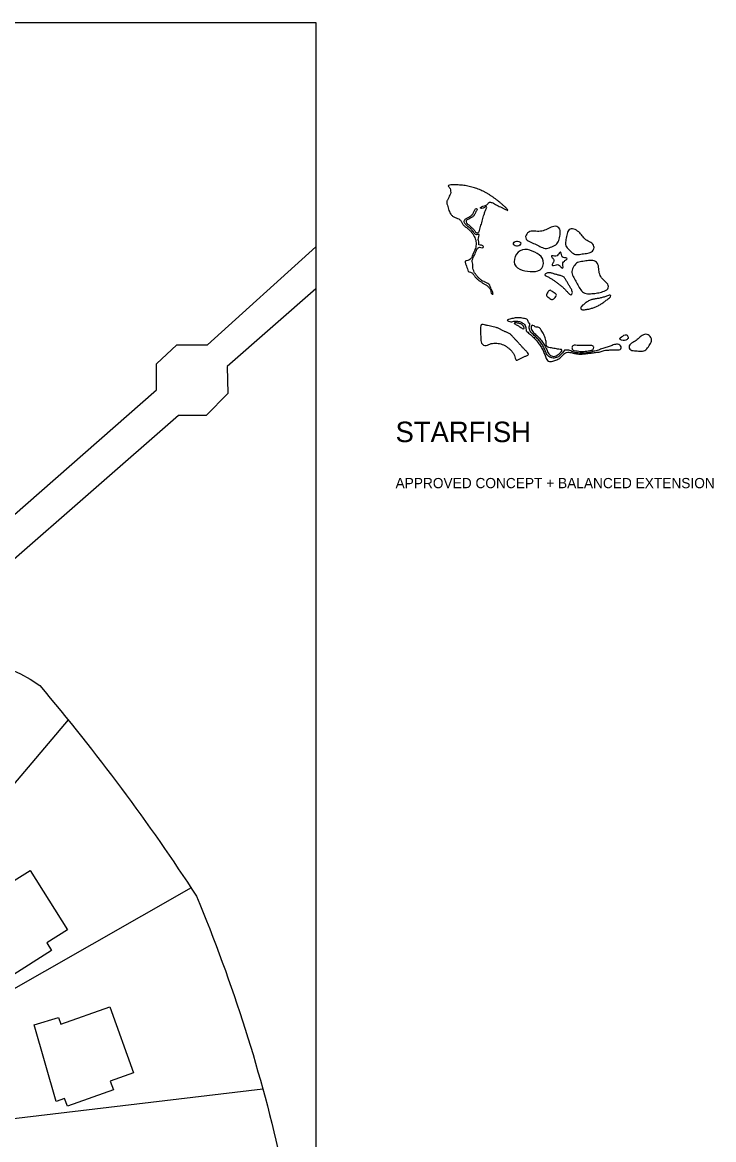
# Model space of a CAD drawing. Header units: inches. Extents: x 36 to 189, y -75 to 56.
# Drawn here: x 175.71 to 189.21, y 34.07 to 55.9 of the extents above; entities that cross this region are included whole.
import ezdxf

# ---------------------------------------------------------------- set-up
doc = ezdxf.new("R2010")
doc.units = ezdxf.units.IN
for name, color, linetype, lineweight in [('01_ORIGINAL_CAD', 7, 'Continuous', 20), ('12_OPTION_LABEL', 7, 'Continuous', 15), ('13_CONCEPT_ICON', 7, 'Continuous', 15)]:
    doc.layers.add(name, color=color, linetype=linetype, lineweight=lineweight)

# ---------------------------------------------------------------- blocks, each defined once
blk = doc.blocks.new('CONCEPT_ICON_03_STARFISH')
at = {"layer": '13_CONCEPT_ICON'}
for points, knots in [([(47.36, 46.52), (47.28, 46.56), (47.2, 46.59), (47.12, 46.62), (47.04, 46.66), (46.96, 46.69), (46.88, 46.73), (46.8, 46.77), (46.72, 46.81), (46.64, 46.85), (46.57, 46.89), (46.49, 46.92), (46.41, 46.96), (46.33, 47), (46.25, 47.05), (46.17, 47.1), (46.1, 47.14), (46.04, 47.17), (45.95, 47.21), (45.87, 47.25), (45.76, 47.29), (45.68, 47.31), (45.6, 47.32), (45.55, 47.3), (45.49, 47.25), (45.44, 47.2), (45.38, 47.11), (45.31, 47.06), (45.24, 47.01), (45.15, 46.99), (45.06, 46.97), (44.98, 46.96), (44.88, 46.93), (44.81, 46.88), (44.74, 46.83), (44.68, 46.76), (44.71, 46.72), (44.74, 46.69), (44.86, 46.71), (44.96, 46.74), (45.06, 46.77), (45.14, 46.83), (45.21, 46.85), (45.27, 46.87), (45.32, 46.86), (45.31, 46.8), (45.29, 46.73), (45.23, 46.61), (45.19, 46.52), (45.14, 46.43), (45.13, 46.35), (45.11, 46.27), (45.08, 46.19), (45.04, 46.09), (45.01, 46), (44.98, 45.91), (44.97, 45.82), (44.94, 45.74), (44.91, 45.65), (44.88, 45.57), (44.86, 45.47), (44.84, 45.38), (44.83, 45.28), (44.81, 45.2), (44.78, 45.11), (44.73, 45.05), (44.7, 44.97), (44.67, 44.89), (44.65, 44.81), (44.64, 44.71), (44.63, 44.62), (44.63, 44.52), (44.57, 44.45), (44.52, 44.38), (44.41, 44.33), (44.33, 44.36), (44.26, 44.38), (44.21, 44.47), (44.15, 44.54), (44.1, 44.62), (44.04, 44.68), (43.97, 44.74), (43.91, 44.81), (43.84, 44.88), (43.77, 44.94), (43.71, 45.01), (43.65, 45.07), (43.58, 45.12), (43.5, 45.18), (43.42, 45.22), (43.36, 45.3), (43.31, 45.37), (43.29, 45.47), (43.33, 45.54), (43.37, 45.6), (43.48, 45.63), (43.57, 45.66), (43.66, 45.7), (43.72, 45.74), (43.79, 45.79), (43.87, 45.83), (43.94, 45.89), (44, 45.95), (44.07, 46.02), (44.13, 46.1), (44.17, 46.17), (44.21, 46.24), (44.23, 46.31), (44.27, 46.4), (44.32, 46.48), (44.4, 46.59), (44.39, 46.65), (44.39, 46.71), (44.3, 46.72), (44.24, 46.67), (44.17, 46.63), (44.13, 46.52), (44.1, 46.43), (44.06, 46.34), (44.03, 46.27), (43.99, 46.2), (43.94, 46.13), (43.87, 46.06), (43.8, 46), (43.73, 45.94), (43.66, 45.89), (43.58, 45.86), (43.5, 45.82), (43.42, 45.8), (43.34, 45.75), (43.26, 45.71), (43.18, 45.65), (43.15, 45.57), (43.12, 45.49), (43.13, 45.39), (43.17, 45.31), (43.21, 45.22), (43.28, 45.16), (43.35, 45.1), (43.41, 45.04), (43.48, 44.98), (43.55, 44.92), (43.62, 44.87), (43.69, 44.81), (43.76, 44.74), (43.82, 44.68), (43.89, 44.61), (43.94, 44.54), (44, 44.47), (44.04, 44.4), (44.1, 44.33), (44.15, 44.26), (44.22, 44.17), (44.31, 44.17), (44.4, 44.16), (44.51, 44.22), (44.55, 44.21), (44.59, 44.19), (44.56, 44.09), (44.54, 43.99), (44.52, 43.89), (44.49, 43.79), (44.5, 43.71), (44.51, 43.63), (44.55, 43.57), (44.55, 43.47), (44.55, 43.37), (44.51, 43.24), (44.56, 43.18), (44.6, 43.13), (44.72, 43.16), (44.82, 43.15), (44.91, 43.14), (44.99, 43.09), (45, 43.03), (45.01, 42.96), (44.96, 42.89), (44.88, 42.89), (44.8, 42.89), (44.7, 42.97), (44.61, 42.97), (44.52, 42.96), (44.45, 42.87), (44.4, 42.79), (44.35, 42.71), (44.31, 42.64), (44.28, 42.57), (44.25, 42.49), (44.22, 42.4), (44.18, 42.32), (44.15, 42.24), (44.1, 42.16), (44.06, 42.09), (44.02, 42.01), (43.99, 41.93), (43.96, 41.85), (43.93, 41.76), (43.9, 41.67), (43.91, 41.58), (43.92, 41.5), (43.97, 41.41), (43.98, 41.33), (44, 41.24), (43.97, 41.15), (43.97, 41.06), (43.97, 40.98), (43.98, 40.89), (44.01, 40.8), (44.03, 40.72), (44.07, 40.64), (44.11, 40.56), (44.15, 40.48), (44.2, 40.41), (44.25, 40.33), (44.3, 40.26), (44.36, 40.19), (44.42, 40.12), (44.48, 40.06), (44.54, 40), (44.61, 39.94), (44.68, 39.88), (44.74, 39.81), (44.82, 39.76), (44.89, 39.71), (44.97, 39.68), (45.05, 39.64), (45.13, 39.59), (45.2, 39.55), (45.28, 39.51), (45.37, 39.48), (45.46, 39.45), (45.52, 39.4), (45.58, 39.35), (45.62, 39.27), (45.65, 39.18), (45.68, 39.09), (45.71, 39), (45.74, 38.92), (45.78, 38.85), (45.82, 38.78), (45.86, 38.69), (45.9, 38.59), (45.94, 38.47), (45.91, 38.43), (45.88, 38.39), (45.79, 38.44), (45.75, 38.52), (45.71, 38.6), (45.72, 38.71), (45.7, 38.79), (45.68, 38.88), (45.63, 38.95), (45.57, 39.02), (45.51, 39.09), (45.45, 39.16), (45.38, 39.22), (45.32, 39.28), (45.24, 39.32), (45.16, 39.36), (45.08, 39.41), (45.01, 39.45), (44.93, 39.5), (44.86, 39.54), (44.79, 39.6), (44.71, 39.65), (44.64, 39.7), (44.57, 39.74), (44.5, 39.8), (44.42, 39.85), (44.36, 39.91), (44.3, 39.98), (44.23, 40.04), (44.18, 40.11), (44.13, 40.19), (44.08, 40.26), (44.03, 40.34), (43.97, 40.4), (43.91, 40.46), (43.83, 40.51), (43.74, 40.54), (43.66, 40.56), (43.57, 40.57), (43.52, 40.63), (43.47, 40.68), (43.47, 40.79), (43.45, 40.88), (43.42, 40.97), (43.38, 41.04), (43.35, 41.12), (43.32, 41.2), (43.3, 41.28), (43.27, 41.37), (43.24, 41.46), (43.19, 41.56), (43.22, 41.6), (43.26, 41.65), (43.37, 41.65), (43.47, 41.67), (43.56, 41.69), (43.63, 41.73), (43.69, 41.79), (43.76, 41.85), (43.82, 41.92), (43.87, 42), (43.91, 42.08), (43.92, 42.17), (43.96, 42.25), (43.99, 42.33), (44.04, 42.4), (44.08, 42.48), (44.12, 42.56), (44.14, 42.64), (44.17, 42.73), (44.2, 42.81), (44.23, 42.89), (44.25, 42.98), (44.27, 43.06), (44.28, 43.15), (44.29, 43.24), (44.29, 43.33), (44.28, 43.43), (44.27, 43.51), (44.26, 43.6), (44.24, 43.69), (44.21, 43.77), (44.18, 43.85), (44.14, 43.93), (44.1, 44.01), (44.06, 44.09), (44.02, 44.17), (43.97, 44.24), (43.92, 44.31), (43.87, 44.38), (43.81, 44.45), (43.75, 44.52), (43.68, 44.59), (43.61, 44.65), (43.55, 44.71), (43.48, 44.77), (43.41, 44.82), (43.33, 44.88), (43.26, 44.93), (43.19, 44.98), (43.12, 45.04), (43.06, 45.11), (43.01, 45.18), (42.96, 45.25), (42.93, 45.33), (42.88, 45.41), (42.84, 45.49), (42.79, 45.57), (42.72, 45.62), (42.66, 45.68), (42.57, 45.71), (42.49, 45.74), (42.41, 45.78), (42.33, 45.81), (42.25, 45.84), (42.17, 45.88), (42.09, 45.92), (42.02, 45.97), (41.95, 46.03), (41.88, 46.09), (41.83, 46.17), (41.78, 46.24), (41.74, 46.32), (41.71, 46.4), (41.67, 46.48), (41.64, 46.56), (41.61, 46.64), (41.59, 46.73), (41.57, 46.81), (41.55, 46.9), (41.52, 46.98), (41.49, 47.07), (41.47, 47.15), (41.45, 47.24), (41.44, 47.32), (41.46, 47.4), (41.48, 47.48), (41.54, 47.56), (41.58, 47.64), (41.62, 47.72), (41.65, 47.8), (41.69, 47.88), (41.73, 47.95), (41.79, 48.03), (41.81, 48.11), (41.84, 48.2), (41.83, 48.3), (41.82, 48.38), (41.82, 48.47), (41.81, 48.55), (41.77, 48.63), (41.72, 48.71), (41.62, 48.8), (41.6, 48.87), (41.58, 48.93), (41.64, 48.96), (41.72, 48.97), (41.8, 48.99), (41.91, 48.98), (42.01, 48.99), (42.1, 48.99), (42.19, 48.99), (42.28, 48.99), (42.37, 48.99), (42.46, 48.98), (42.55, 48.98), (42.64, 48.97), (42.73, 48.97), (42.82, 48.96), (42.91, 48.95), (43, 48.94), (43.09, 48.93), (43.18, 48.92), (43.26, 48.91), (43.35, 48.89), (43.44, 48.88), (43.52, 48.86), (43.61, 48.84), (43.7, 48.82), (43.78, 48.8), (43.87, 48.78), (43.95, 48.75), (44.03, 48.73), (44.12, 48.7), (44.2, 48.68), (44.28, 48.65), (44.37, 48.62), (44.45, 48.59), (44.53, 48.56), (44.61, 48.53), (44.69, 48.49), (44.77, 48.46), (44.85, 48.42), (44.93, 48.39), (45.01, 48.35), (45.09, 48.31), (45.16, 48.27), (45.24, 48.23), (45.32, 48.18), (45.39, 48.14), (45.47, 48.09), (45.54, 48.04), (45.62, 48), (45.69, 47.95), (45.77, 47.91), (45.84, 47.86), (45.91, 47.8), (45.98, 47.75), (46.06, 47.7), (46.13, 47.64), (46.2, 47.59), (46.27, 47.54), (46.34, 47.48), (46.41, 47.43), (46.48, 47.37), (46.55, 47.32), (46.62, 47.26), (46.69, 47.2), (46.76, 47.14), (46.82, 47.08), (46.89, 47.02), (46.96, 46.96), (47.03, 46.9), (47.09, 46.84), (47.16, 46.78), (47.23, 46.71), (47.3, 46.64), (47.37, 46.56), (47.36, 46.52)], [0, 0, 0, 0, 0.006369, 0.006369, 0.006369, 0.012739, 0.012739, 0.012739, 0.019108, 0.019108, 0.019108, 0.025478, 0.025478, 0.025478, 0.031847, 0.031847, 0.031847, 0.038217, 0.038217, 0.038217, 0.044586, 0.044586, 0.044586, 0.050955, 0.050955, 0.050955, 0.057325, 0.057325, 0.057325, 0.063694, 0.063694, 0.063694, 0.070064, 0.070064, 0.070064, 0.076433, 0.076433, 0.076433, 0.082803, 0.082803, 0.082803, 0.089172, 0.089172, 0.089172, 0.095541, 0.095541, 0.095541, 0.101911, 0.101911, 0.101911, 0.10828, 0.10828, 0.10828, 0.11465, 0.11465, 0.11465, 0.121019, 0.121019, 0.121019, 0.127389, 0.127389, 0.127389, 0.133758, 0.133758, 0.133758, 0.140127, 0.140127, 0.140127, 0.146497, 0.146497, 0.146497, 0.152866, 0.152866, 0.152866, 0.159236, 0.159236, 0.159236, 0.165605, 0.165605, 0.165605, 0.171975, 0.171975, 0.171975, 0.178344, 0.178344, 0.178344, 0.184713, 0.184713, 0.184713, 0.191083, 0.191083, 0.191083, 0.197452, 0.197452, 0.197452, 0.203822, 0.203822, 0.203822, 0.210191, 0.210191, 0.210191, 0.216561, 0.216561, 0.216561, 0.22293, 0.22293, 0.22293, 0.229299, 0.229299, 0.229299, 0.235669, 0.235669, 0.235669, 0.242038, 0.242038, 0.242038, 0.248408, 0.248408, 0.248408, 0.254777, 0.254777, 0.254777, 0.261146, 0.261146, 0.261146, 0.267516, 0.267516, 0.267516, 0.273885, 0.273885, 0.273885, 0.280255, 0.280255, 0.280255, 0.286624, 0.286624, 0.286624, 0.292994, 0.292994, 0.292994, 0.299363, 0.299363, 0.299363, 0.305732, 0.305732, 0.305732, 0.312102, 0.312102, 0.312102, 0.318471, 0.318471, 0.318471, 0.324841, 0.324841, 0.324841, 0.33121, 0.33121, 0.33121, 0.33758, 0.33758, 0.33758, 0.343949, 0.343949, 0.343949, 0.350318, 0.350318, 0.350318, 0.356688, 0.356688, 0.356688, 0.363057, 0.363057, 0.363057, 0.369427, 0.369427, 0.369427, 0.375796, 0.375796, 0.375796, 0.382166, 0.382166, 0.382166, 0.388535, 0.388535, 0.388535, 0.394904, 0.394904, 0.394904, 0.401274, 0.401274, 0.401274, 0.407643, 0.407643, 0.407643, 0.414013, 0.414013, 0.414013, 0.420382, 0.420382, 0.420382, 0.426752, 0.426752, 0.426752, 0.433121, 0.433121, 0.433121, 0.43949, 0.43949, 0.43949, 0.44586, 0.44586, 0.44586, 0.452229, 0.452229, 0.452229, 0.458599, 0.458599, 0.458599, 0.464968, 0.464968, 0.464968, 0.471338, 0.471338, 0.471338, 0.477707, 0.477707, 0.477707, 0.484076, 0.484076, 0.484076, 0.490446, 0.490446, 0.490446, 0.496815, 0.496815, 0.496815, 0.503185, 0.503185, 0.503185, 0.509554, 0.509554, 0.509554, 0.515924, 0.515924, 0.515924, 0.522293, 0.522293, 0.522293, 0.528662, 0.528662, 0.528662, 0.535032, 0.535032, 0.535032, 0.541401, 0.541401, 0.541401, 0.547771, 0.547771, 0.547771, 0.55414, 0.55414, 0.55414, 0.56051, 0.56051, 0.56051, 0.566879, 0.566879, 0.566879, 0.573248, 0.573248, 0.573248, 0.579618, 0.579618, 0.579618, 0.585987, 0.585987, 0.585987, 0.592357, 0.592357, 0.592357, 0.598726, 0.598726, 0.598726, 0.605096, 0.605096, 0.605096, 0.611465, 0.611465, 0.611465, 0.617834, 0.617834, 0.617834, 0.624204, 0.624204, 0.624204, 0.630573, 0.630573, 0.630573, 0.636943, 0.636943, 0.636943, 0.643312, 0.643312, 0.643312, 0.649682, 0.649682, 0.649682, 0.656051, 0.656051, 0.656051, 0.66242, 0.66242, 0.66242, 0.66879, 0.66879, 0.66879, 0.675159, 0.675159, 0.675159, 0.681529, 0.681529, 0.681529, 0.687898, 0.687898, 0.687898, 0.694268, 0.694268, 0.694268, 0.700637, 0.700637, 0.700637, 0.707006, 0.707006, 0.707006, 0.713376, 0.713376, 0.713376, 0.719745, 0.719745, 0.719745, 0.726115, 0.726115, 0.726115, 0.732484, 0.732484, 0.732484, 0.738854, 0.738854, 0.738854, 0.745223, 0.745223, 0.745223, 0.751592, 0.751592, 0.751592, 0.757962, 0.757962, 0.757962, 0.764331, 0.764331, 0.764331, 0.770701, 0.770701, 0.770701, 0.77707, 0.77707, 0.77707, 0.783439, 0.783439, 0.783439, 0.789809, 0.789809, 0.789809, 0.796178, 0.796178, 0.796178, 0.802548, 0.802548, 0.802548, 0.808917, 0.808917, 0.808917, 0.815287, 0.815287, 0.815287, 0.821656, 0.821656, 0.821656, 0.828025, 0.828025, 0.828025, 0.834395, 0.834395, 0.834395, 0.840764, 0.840764, 0.840764, 0.847134, 0.847134, 0.847134, 0.853503, 0.853503, 0.853503, 0.859873, 0.859873, 0.859873, 0.866242, 0.866242, 0.866242, 0.872611, 0.872611, 0.872611, 0.878981, 0.878981, 0.878981, 0.88535, 0.88535, 0.88535, 0.89172, 0.89172, 0.89172, 0.898089, 0.898089, 0.898089, 0.904459, 0.904459, 0.904459, 0.910828, 0.910828, 0.910828, 0.917197, 0.917197, 0.917197, 0.923567, 0.923567, 0.923567, 0.929936, 0.929936, 0.929936, 0.936306, 0.936306, 0.936306, 0.942675, 0.942675, 0.942675, 0.949045, 0.949045, 0.949045, 0.955414, 0.955414, 0.955414, 0.961783, 0.961783, 0.961783, 0.968153, 0.968153, 0.968153, 0.974522, 0.974522, 0.974522, 0.980892, 0.980892, 0.980892, 0.987261, 0.987261, 0.987261, 0.993631, 0.993631, 0.993631, 1, 1, 1, 1]), ([(51.94, 44.98), (52.12, 44.97), (52.28, 44.87), (52.36, 44.72), (52.44, 44.56), (52.42, 44.36), (52.39, 44.16), (52.37, 43.97), (52.34, 43.77), (52.27, 43.61), (52.21, 43.44), (52.12, 43.31), (51.98, 43.2), (51.84, 43.1), (51.65, 43.03), (51.48, 42.96), (51.3, 42.89), (51.13, 42.83), (50.96, 42.85), (50.79, 42.87), (50.62, 42.96), (50.45, 43.04), (50.29, 43.13), (50.13, 43.21), (49.95, 43.28), (49.78, 43.36), (49.6, 43.42), (49.43, 43.51), (49.26, 43.6), (49.11, 43.7), (49.08, 43.86), (49.04, 44.01), (49.13, 44.22), (49.26, 44.34), (49.39, 44.47), (49.57, 44.51), (49.76, 44.51), (49.96, 44.52), (50.16, 44.49), (50.35, 44.49), (50.54, 44.5), (50.72, 44.54), (50.89, 44.6), (51.07, 44.67), (51.23, 44.75), (51.4, 44.83), (51.58, 44.91), (51.76, 44.99), (51.94, 44.98)], [0, 0, 0, 0, 0.0625, 0.0625, 0.0625, 0.125, 0.125, 0.125, 0.1875, 0.1875, 0.1875, 0.25, 0.25, 0.25, 0.3125, 0.3125, 0.3125, 0.375, 0.375, 0.375, 0.4375, 0.4375, 0.4375, 0.5, 0.5, 0.5, 0.5625, 0.5625, 0.5625, 0.625, 0.625, 0.625, 0.6875, 0.6875, 0.6875, 0.75, 0.75, 0.75, 0.8125, 0.8125, 0.8125, 0.875, 0.875, 0.875, 0.9375, 0.9375, 0.9375, 1, 1, 1, 1]), ([(53.37, 44.72), (53.51, 44.77), (53.7, 44.73), (53.86, 44.66), (54.03, 44.59), (54.17, 44.48), (54.29, 44.36), (54.41, 44.23), (54.5, 44.09), (54.62, 43.95), (54.73, 43.82), (54.86, 43.71), (55.01, 43.62), (55.16, 43.52), (55.33, 43.46), (55.46, 43.35), (55.59, 43.24), (55.68, 43.08), (55.68, 42.92), (55.67, 42.76), (55.57, 42.6), (55.43, 42.51), (55.29, 42.42), (55.11, 42.39), (54.94, 42.36), (54.76, 42.34), (54.59, 42.32), (54.41, 42.29), (54.24, 42.26), (54.06, 42.23), (53.9, 42.26), (53.75, 42.3), (53.62, 42.4), (53.47, 42.52), (53.33, 42.64), (53.18, 42.76), (53.08, 42.9), (52.97, 43.03), (52.91, 43.18), (52.91, 43.34), (52.91, 43.5), (52.96, 43.67), (53, 43.85), (53.04, 44.03), (53.06, 44.21), (53.11, 44.37), (53.16, 44.53), (53.24, 44.67), (53.37, 44.72)], [0, 0, 0, 0, 0.0625, 0.0625, 0.0625, 0.125, 0.125, 0.125, 0.1875, 0.1875, 0.1875, 0.25, 0.25, 0.25, 0.3125, 0.3125, 0.3125, 0.375, 0.375, 0.375, 0.4375, 0.4375, 0.4375, 0.5, 0.5, 0.5, 0.5625, 0.5625, 0.5625, 0.625, 0.625, 0.625, 0.6875, 0.6875, 0.6875, 0.75, 0.75, 0.75, 0.8125, 0.8125, 0.8125, 0.875, 0.875, 0.875, 0.9375, 0.9375, 0.9375, 1, 1, 1, 1]), ([(48.18, 43.54), (48.1, 43.53), (48.01, 43.51), (47.96, 43.45), (47.9, 43.4), (47.87, 43.31), (47.89, 43.24), (47.91, 43.17), (47.98, 43.11), (48.06, 43.08), (48.13, 43.05), (48.22, 43.05), (48.3, 43.06), (48.38, 43.08), (48.46, 43.12), (48.52, 43.17), (48.58, 43.23), (48.62, 43.31), (48.6, 43.38), (48.58, 43.44), (48.5, 43.49), (48.42, 43.51), (48.34, 43.54), (48.26, 43.55), (48.18, 43.54)], [0, 0, 0, 0, 0.125, 0.125, 0.125, 0.25, 0.25, 0.25, 0.375, 0.375, 0.375, 0.5, 0.5, 0.5, 0.625, 0.625, 0.625, 0.75, 0.75, 0.75, 0.875, 0.875, 0.875, 1, 1, 1, 1]), ([(49, 42.75), (49.32, 42.77), (49.64, 42.62), (49.95, 42.47), (50.27, 42.32), (50.56, 42.16), (50.7, 41.87), (50.84, 41.59), (50.82, 41.18), (50.63, 40.93), (50.45, 40.69), (50.12, 40.62), (49.77, 40.61), (49.42, 40.6), (49.07, 40.65), (48.74, 40.76), (48.41, 40.87), (48.11, 41.03), (48.01, 41.32), (47.9, 41.6), (47.98, 42), (48.18, 42.28), (48.38, 42.57), (48.69, 42.74), (49, 42.75)], [0, 0, 0, 0, 0.125, 0.125, 0.125, 0.25, 0.25, 0.25, 0.375, 0.375, 0.375, 0.5, 0.5, 0.5, 0.625, 0.625, 0.625, 0.75, 0.75, 0.75, 0.875, 0.875, 0.875, 1, 1, 1, 1]), ([(51.56, 42.12), (51.58, 42.15), (51.65, 42.14), (51.74, 42.13), (51.83, 42.11), (51.92, 42.09), (52, 42.1), (52.08, 42.1), (52.13, 42.14), (52.19, 42.21), (52.24, 42.27), (52.29, 42.37), (52.33, 42.42), (52.38, 42.48), (52.42, 42.51), (52.45, 42.47), (52.48, 42.44), (52.5, 42.34), (52.52, 42.25), (52.54, 42.16), (52.56, 42.08), (52.61, 42.03), (52.66, 41.98), (52.74, 41.96), (52.83, 41.95), (52.92, 41.93), (53.02, 41.92), (53.06, 41.9), (53.1, 41.87), (53.08, 41.83), (53.02, 41.78), (52.97, 41.73), (52.88, 41.68), (52.81, 41.63), (52.74, 41.58), (52.69, 41.52), (52.67, 41.45), (52.65, 41.38), (52.66, 41.29), (52.67, 41.2), (52.68, 41.11), (52.69, 41.01), (52.67, 40.97), (52.66, 40.93), (52.61, 40.95), (52.55, 41), (52.49, 41.04), (52.42, 41.12), (52.35, 41.18), (52.29, 41.23), (52.22, 41.27), (52.15, 41.28), (52.08, 41.29), (52, 41.27), (51.91, 41.24), (51.82, 41.21), (51.72, 41.18), (51.67, 41.19), (51.62, 41.2), (51.62, 41.24), (51.64, 41.3), (51.67, 41.37), (51.74, 41.45), (51.77, 41.53), (51.81, 41.61), (51.82, 41.67), (51.79, 41.74), (51.76, 41.81), (51.7, 41.89), (51.64, 41.95), (51.59, 42.02), (51.54, 42.09), (51.56, 42.12)], [0, 0, 0, 0, 0.041667, 0.041667, 0.041667, 0.083333, 0.083333, 0.083333, 0.125, 0.125, 0.125, 0.166667, 0.166667, 0.166667, 0.208333, 0.208333, 0.208333, 0.25, 0.25, 0.25, 0.291667, 0.291667, 0.291667, 0.333333, 0.333333, 0.333333, 0.375, 0.375, 0.375, 0.416667, 0.416667, 0.416667, 0.458333, 0.458333, 0.458333, 0.5, 0.5, 0.5, 0.541667, 0.541667, 0.541667, 0.583333, 0.583333, 0.583333, 0.625, 0.625, 0.625, 0.666667, 0.666667, 0.666667, 0.708333, 0.708333, 0.708333, 0.75, 0.75, 0.75, 0.791667, 0.791667, 0.791667, 0.833333, 0.833333, 0.833333, 0.875, 0.875, 0.875, 0.916667, 0.916667, 0.916667, 0.958333, 0.958333, 0.958333, 1, 1, 1, 1]), ([(55.15, 41.67), (55.34, 41.69), (55.54, 41.7), (55.7, 41.64), (55.86, 41.58), (55.99, 41.45), (56.06, 41.29), (56.12, 41.13), (56.12, 40.93), (56.14, 40.75), (56.16, 40.57), (56.2, 40.39), (56.28, 40.23), (56.35, 40.08), (56.46, 39.94), (56.6, 39.8), (56.74, 39.66), (56.91, 39.53), (57, 39.39), (57.09, 39.24), (57.09, 39.07), (57, 38.94), (56.9, 38.82), (56.71, 38.73), (56.53, 38.67), (56.35, 38.6), (56.19, 38.56), (56.01, 38.54), (55.84, 38.51), (55.66, 38.49), (55.47, 38.48), (55.28, 38.46), (55.08, 38.45), (54.91, 38.48), (54.73, 38.52), (54.58, 38.61), (54.47, 38.74), (54.35, 38.87), (54.27, 39.04), (54.18, 39.2), (54.1, 39.36), (54.02, 39.51), (53.93, 39.67), (53.83, 39.82), (53.73, 39.98), (53.65, 40.14), (53.58, 40.29), (53.52, 40.46), (53.54, 40.63), (53.55, 40.8), (53.63, 40.97), (53.73, 41.13), (53.83, 41.28), (53.94, 41.4), (54.09, 41.48), (54.24, 41.55), (54.43, 41.57), (54.61, 41.59), (54.79, 41.62), (54.97, 41.65), (55.15, 41.67)], [0, 0, 0, 0, 0.05, 0.05, 0.05, 0.1, 0.1, 0.1, 0.15, 0.15, 0.15, 0.2, 0.2, 0.2, 0.25, 0.25, 0.25, 0.3, 0.3, 0.3, 0.35, 0.35, 0.35, 0.4, 0.4, 0.4, 0.45, 0.45, 0.45, 0.5, 0.5, 0.5, 0.55, 0.55, 0.55, 0.6, 0.6, 0.6, 0.65, 0.65, 0.65, 0.7, 0.7, 0.7, 0.75, 0.75, 0.75, 0.8, 0.8, 0.8, 0.85, 0.85, 0.85, 0.9, 0.9, 0.9, 0.95, 0.95, 0.95, 1, 1, 1, 1]), ([(51.27, 40.5), (51.38, 40.51), (51.48, 40.49), (51.57, 40.46), (51.67, 40.44), (51.76, 40.4), (51.86, 40.37), (51.96, 40.34), (52.05, 40.32), (52.15, 40.29), (52.25, 40.26), (52.35, 40.24), (52.44, 40.22), (52.54, 40.19), (52.64, 40.16), (52.72, 40.11), (52.8, 40.05), (52.86, 39.97), (52.91, 39.89), (52.97, 39.8), (53.02, 39.71), (53.07, 39.62), (53.12, 39.53), (53.17, 39.44), (53.22, 39.36), (53.27, 39.27), (53.32, 39.18), (53.37, 39.1), (53.42, 39.01), (53.48, 38.93), (53.52, 38.83), (53.56, 38.73), (53.6, 38.61), (53.58, 38.52), (53.56, 38.43), (53.49, 38.36), (53.42, 38.37), (53.34, 38.38), (53.25, 38.46), (53.18, 38.54), (53.1, 38.63), (53.03, 38.71), (52.96, 38.79), (52.89, 38.87), (52.81, 38.94), (52.74, 39.01), (52.66, 39.08), (52.58, 39.16), (52.5, 39.22), (52.42, 39.29), (52.34, 39.35), (52.26, 39.41), (52.18, 39.47), (52.1, 39.53), (52.01, 39.59), (51.93, 39.66), (51.85, 39.72), (51.76, 39.77), (51.68, 39.83), (51.59, 39.89), (51.51, 39.94), (51.42, 39.99), (51.34, 40.04), (51.24, 40.09), (51.14, 40.13), (51.02, 40.18), (50.97, 40.23), (50.92, 40.28), (50.92, 40.34), (50.99, 40.39), (51.05, 40.45), (51.17, 40.49), (51.27, 40.5)], [0, 0, 0, 0, 0.041667, 0.041667, 0.041667, 0.083333, 0.083333, 0.083333, 0.125, 0.125, 0.125, 0.166667, 0.166667, 0.166667, 0.208333, 0.208333, 0.208333, 0.25, 0.25, 0.25, 0.291667, 0.291667, 0.291667, 0.333333, 0.333333, 0.333333, 0.375, 0.375, 0.375, 0.416667, 0.416667, 0.416667, 0.458333, 0.458333, 0.458333, 0.5, 0.5, 0.5, 0.541667, 0.541667, 0.541667, 0.583333, 0.583333, 0.583333, 0.625, 0.625, 0.625, 0.666667, 0.666667, 0.666667, 0.708333, 0.708333, 0.708333, 0.75, 0.75, 0.75, 0.791667, 0.791667, 0.791667, 0.833333, 0.833333, 0.833333, 0.875, 0.875, 0.875, 0.916667, 0.916667, 0.916667, 0.958333, 0.958333, 0.958333, 1, 1, 1, 1]), ([(51.09, 38.29), (51.07, 38.39), (51.13, 38.51), (51.2, 38.62), (51.27, 38.73), (51.34, 38.81), (51.43, 38.8), (51.52, 38.79), (51.62, 38.69), (51.74, 38.61), (51.86, 38.53), (51.99, 38.47), (52.03, 38.39), (52.06, 38.31), (52.01, 38.21), (51.93, 38.11), (51.85, 38.01), (51.75, 37.91), (51.65, 37.91), (51.55, 37.9), (51.44, 37.99), (51.33, 38.07), (51.23, 38.14), (51.11, 38.2), (51.09, 38.29)], [0, 0, 0, 0, 0.125, 0.125, 0.125, 0.25, 0.25, 0.25, 0.375, 0.375, 0.375, 0.5, 0.5, 0.5, 0.625, 0.625, 0.625, 0.75, 0.75, 0.75, 0.875, 0.875, 0.875, 1, 1, 1, 1]), ([(57.21, 38.34), (57.29, 38.33), (57.32, 38.26), (57.27, 38.18), (57.23, 38.11), (57.11, 38.02), (57.01, 37.94), (56.9, 37.87), (56.81, 37.8), (56.72, 37.73), (56.63, 37.66), (56.54, 37.6), (56.44, 37.53), (56.35, 37.47), (56.25, 37.41), (56.15, 37.35), (56.05, 37.3), (55.94, 37.25), (55.84, 37.2), (55.73, 37.16), (55.63, 37.11), (55.52, 37.08), (55.41, 37.05), (55.3, 37.02), (55.19, 36.99), (55.08, 36.97), (54.97, 36.95), (54.84, 36.93), (54.72, 36.92), (54.57, 36.91), (54.49, 36.94), (54.4, 36.97), (54.37, 37.06), (54.4, 37.14), (54.44, 37.23), (54.55, 37.33), (54.65, 37.41), (54.75, 37.5), (54.84, 37.57), (54.93, 37.63), (55.03, 37.7), (55.12, 37.76), (55.23, 37.81), (55.33, 37.86), (55.44, 37.89), (55.55, 37.92), (55.66, 37.94), (55.77, 37.96), (55.89, 37.98), (56, 38), (56.12, 38.01), (56.23, 38.04), (56.34, 38.06), (56.45, 38.08), (56.56, 38.12), (56.67, 38.15), (56.77, 38.19), (56.89, 38.24), (57, 38.29), (57.13, 38.35), (57.21, 38.34)], [0, 0, 0, 0, 0.05, 0.05, 0.05, 0.1, 0.1, 0.1, 0.15, 0.15, 0.15, 0.2, 0.2, 0.2, 0.25, 0.25, 0.25, 0.3, 0.3, 0.3, 0.35, 0.35, 0.35, 0.4, 0.4, 0.4, 0.45, 0.45, 0.45, 0.5, 0.5, 0.5, 0.55, 0.55, 0.55, 0.6, 0.6, 0.6, 0.65, 0.65, 0.65, 0.7, 0.7, 0.7, 0.75, 0.75, 0.75, 0.8, 0.8, 0.8, 0.85, 0.85, 0.85, 0.9, 0.9, 0.9, 0.95, 0.95, 0.95, 1, 1, 1, 1]), ([(47.3, 35.9), (47.3, 35.93), (47.36, 35.96), (47.43, 35.98), (47.49, 36), (47.57, 36.02), (47.64, 36.04), (47.72, 36.06), (47.78, 36.08), (47.85, 36.09), (47.92, 36.11), (47.99, 36.12), (48.07, 36.13), (48.14, 36.13), (48.21, 36.14), (48.29, 36.14), (48.36, 36.14), (48.44, 36.14), (48.51, 36.13), (48.59, 36.13), (48.66, 36.12), (48.74, 36.11), (48.81, 36.1), (48.89, 36.08), (48.96, 36.06), (49.04, 36.05), (49.12, 36.03), (49.17, 36), (49.23, 35.97), (49.25, 35.93), (49.27, 35.87), (49.3, 35.82), (49.31, 35.76), (49.35, 35.71), (49.38, 35.65), (49.44, 35.61), (49.46, 35.55), (49.48, 35.5), (49.46, 35.44), (49.44, 35.37), (49.43, 35.29), (49.42, 35.22), (49.42, 35.14), (49.42, 35.07), (49.44, 35), (49.47, 34.93), (49.5, 34.87), (49.54, 34.8), (49.58, 34.75), (49.63, 34.69), (49.68, 34.64), (49.74, 34.59), (49.79, 34.54), (49.85, 34.49), (49.9, 34.44), (49.96, 34.39), (50.01, 34.34), (50.06, 34.28), (50.12, 34.23), (50.17, 34.18), (50.22, 34.12), (50.27, 34.07), (50.33, 34.02), (50.37, 33.96), (50.42, 33.9), (50.46, 33.85), (50.51, 33.79), (50.55, 33.73), (50.59, 33.67), (50.63, 33.61), (50.67, 33.55), (50.7, 33.49), (50.74, 33.42), (50.78, 33.36), (50.81, 33.3), (50.84, 33.24), (50.87, 33.17), (50.9, 33.11), (50.93, 33.04), (50.96, 32.97), (50.98, 32.91), (51.01, 32.84), (51.03, 32.78), (51.06, 32.71), (51.1, 32.65), (51.14, 32.59), (51.19, 32.53), (51.24, 32.48), (51.29, 32.43), (51.35, 32.38), (51.41, 32.34), (51.47, 32.3), (51.54, 32.28), (51.61, 32.26), (51.68, 32.25), (51.75, 32.24), (51.83, 32.25), (51.9, 32.25), (51.97, 32.26), (52.04, 32.29), (52.11, 32.31), (52.17, 32.34), (52.23, 32.38), (52.29, 32.42), (52.35, 32.47), (52.4, 32.52), (52.46, 32.57), (52.51, 32.62), (52.56, 32.68), (52.61, 32.73), (52.66, 32.79), (52.7, 32.85), (52.74, 32.9), (52.77, 32.96), (52.82, 33), (52.87, 33.03), (52.94, 33.04), (53.01, 33.03), (53.08, 33.03), (53.16, 33.02), (53.23, 33), (53.3, 32.99), (53.37, 32.97), (53.44, 32.94), (53.5, 32.91), (53.56, 32.88), (53.63, 32.85), (53.69, 32.82), (53.76, 32.81), (53.83, 32.79), (53.9, 32.78), (53.97, 32.76), (54.05, 32.76), (54.12, 32.75), (54.19, 32.74), (54.26, 32.74), (54.34, 32.73), (54.41, 32.73), (54.49, 32.73), (54.57, 32.73), (54.64, 32.73), (54.72, 32.73), (54.79, 32.74), (54.86, 32.74), (54.94, 32.75), (55.01, 32.76), (55.08, 32.77), (55.15, 32.78), (55.22, 32.79), (55.29, 32.81), (55.36, 32.83), (55.43, 32.84), (55.5, 32.86), (55.57, 32.88), (55.63, 32.9), (55.7, 32.91), (55.77, 32.93), (55.84, 32.94), (55.92, 32.96), (55.99, 32.99), (56.06, 33.01), (56.13, 33.03), (56.2, 33.06), (56.27, 33.08), (56.34, 33.11), (56.41, 33.13), (56.49, 33.15), (56.56, 33.18), (56.63, 33.2), (56.7, 33.22), (56.77, 33.24), (56.83, 33.26), (56.9, 33.29), (56.97, 33.31), (57.04, 33.34), (57.1, 33.36), (57.17, 33.39), (57.24, 33.41), (57.3, 33.44), (57.37, 33.46), (57.44, 33.48), (57.5, 33.51), (57.57, 33.53), (57.64, 33.55), (57.71, 33.57), (57.78, 33.58), (57.85, 33.59), (57.92, 33.59), (57.99, 33.58), (58.06, 33.56), (58.13, 33.53), (58.19, 33.49), (58.24, 33.43), (58.28, 33.37), (58.31, 33.3), (58.31, 33.24), (58.3, 33.17), (58.26, 33.11), (58.2, 33.08), (58.15, 33.05), (58.07, 33.05), (58, 33.05), (57.92, 33.05), (57.85, 33.06), (57.77, 33.06), (57.69, 33.06), (57.62, 33.06), (57.55, 33.06), (57.47, 33.05), (57.4, 33.04), (57.33, 33.04), (57.25, 33.03), (57.18, 33.03), (57.1, 33.03), (57.03, 33.03), (56.95, 33.03), (56.88, 33.03), (56.81, 33.02), (56.73, 33.01), (56.67, 32.99), (56.6, 32.97), (56.53, 32.94), (56.47, 32.91), (56.4, 32.89), (56.34, 32.86), (56.27, 32.85), (56.2, 32.83), (56.12, 32.83), (56.05, 32.82), (55.98, 32.81), (55.9, 32.8), (55.83, 32.8), (55.76, 32.79), (55.69, 32.78), (55.62, 32.77), (55.54, 32.76), (55.47, 32.75), (55.4, 32.74), (55.33, 32.73), (55.26, 32.72), (55.18, 32.72), (55.11, 32.71), (55.04, 32.7), (54.97, 32.69), (54.9, 32.68), (54.82, 32.67), (54.75, 32.66), (54.68, 32.65), (54.61, 32.64), (54.54, 32.64), (54.46, 32.63), (54.39, 32.62), (54.31, 32.63), (54.24, 32.63), (54.17, 32.64), (54.1, 32.65), (54.02, 32.66), (53.95, 32.67), (53.88, 32.68), (53.81, 32.7), (53.74, 32.71), (53.67, 32.73), (53.6, 32.74), (53.53, 32.76), (53.46, 32.78), (53.39, 32.79), (53.32, 32.81), (53.25, 32.81), (53.18, 32.82), (53.1, 32.81), (53.03, 32.79), (52.96, 32.77), (52.9, 32.74), (52.84, 32.7), (52.79, 32.66), (52.74, 32.61), (52.69, 32.55), (52.64, 32.5), (52.59, 32.44), (52.53, 32.39), (52.48, 32.34), (52.43, 32.29), (52.37, 32.24), (52.31, 32.2), (52.25, 32.16), (52.19, 32.13), (52.12, 32.1), (52.05, 32.08), (51.99, 32.06), (51.92, 32.04), (51.85, 32.02), (51.78, 31.99), (51.72, 31.97), (51.65, 31.94), (51.58, 31.92), (51.51, 31.91), (51.44, 31.9), (51.37, 31.92), (51.31, 31.94), (51.24, 31.98), (51.19, 32.03), (51.13, 32.08), (51.09, 32.14), (51.06, 32.2), (51.03, 32.27), (51.01, 32.33), (50.99, 32.4), (50.97, 32.47), (50.94, 32.54), (50.92, 32.6), (50.89, 32.67), (50.86, 32.74), (50.84, 32.8), (50.81, 32.87), (50.78, 32.93), (50.75, 32.99), (50.71, 33.06), (50.68, 33.12), (50.64, 33.18), (50.61, 33.25), (50.57, 33.31), (50.53, 33.37), (50.5, 33.43), (50.46, 33.49), (50.42, 33.55), (50.38, 33.61), (50.33, 33.67), (50.29, 33.72), (50.24, 33.78), (50.2, 33.84), (50.15, 33.9), (50.1, 33.95), (50.06, 34.01), (50.01, 34.06), (49.96, 34.12), (49.91, 34.18), (49.86, 34.23), (49.8, 34.28), (49.75, 34.33), (49.69, 34.38), (49.64, 34.43), (49.59, 34.48), (49.53, 34.53), (49.48, 34.58), (49.42, 34.63), (49.36, 34.67), (49.3, 34.72), (49.23, 34.76), (49.19, 34.81), (49.14, 34.86), (49.12, 34.92), (49.11, 34.99), (49.09, 35.06), (49.1, 35.14), (49.09, 35.21), (49.08, 35.28), (49.05, 35.35), (49.02, 35.41), (48.98, 35.47), (48.92, 35.53), (48.87, 35.58), (48.81, 35.62), (48.75, 35.66), (48.69, 35.69), (48.62, 35.73), (48.55, 35.75), (48.48, 35.77), (48.42, 35.78), (48.35, 35.8), (48.27, 35.81), (48.2, 35.82), (48.12, 35.82), (48.05, 35.82), (47.98, 35.82), (47.9, 35.8), (47.83, 35.79), (47.77, 35.77), (47.7, 35.75), (47.64, 35.76), (47.57, 35.76), (47.49, 35.79), (47.43, 35.81), (47.36, 35.84), (47.31, 35.87), (47.3, 35.9)], [0, 0, 0, 0, 0.007812, 0.007812, 0.007812, 0.015625, 0.015625, 0.015625, 0.023438, 0.023438, 0.023438, 0.03125, 0.03125, 0.03125, 0.039062, 0.039062, 0.039062, 0.046875, 0.046875, 0.046875, 0.054688, 0.054688, 0.054688, 0.0625, 0.0625, 0.0625, 0.070312, 0.070312, 0.070312, 0.078125, 0.078125, 0.078125, 0.085938, 0.085938, 0.085938, 0.09375, 0.09375, 0.09375, 0.101562, 0.101562, 0.101562, 0.109375, 0.109375, 0.109375, 0.117188, 0.117188, 0.117188, 0.125, 0.125, 0.125, 0.132812, 0.132812, 0.132812, 0.140625, 0.140625, 0.140625, 0.148438, 0.148438, 0.148438, 0.15625, 0.15625, 0.15625, 0.164062, 0.164062, 0.164062, 0.171875, 0.171875, 0.171875, 0.179688, 0.179688, 0.179688, 0.1875, 0.1875, 0.1875, 0.195312, 0.195312, 0.195312, 0.203125, 0.203125, 0.203125, 0.210938, 0.210938, 0.210938, 0.21875, 0.21875, 0.21875, 0.226562, 0.226562, 0.226562, 0.234375, 0.234375, 0.234375, 0.242188, 0.242188, 0.242188, 0.25, 0.25, 0.25, 0.257812, 0.257812, 0.257812, 0.265625, 0.265625, 0.265625, 0.273438, 0.273438, 0.273438, 0.28125, 0.28125, 0.28125, 0.289062, 0.289062, 0.289062, 0.296875, 0.296875, 0.296875, 0.304688, 0.304688, 0.304688, 0.3125, 0.3125, 0.3125, 0.320312, 0.320312, 0.320312, 0.328125, 0.328125, 0.328125, 0.335938, 0.335938, 0.335938, 0.34375, 0.34375, 0.34375, 0.351562, 0.351562, 0.351562, 0.359375, 0.359375, 0.359375, 0.367188, 0.367188, 0.367188, 0.375, 0.375, 0.375, 0.382812, 0.382812, 0.382812, 0.390625, 0.390625, 0.390625, 0.398438, 0.398438, 0.398438, 0.40625, 0.40625, 0.40625, 0.414062, 0.414062, 0.414062, 0.421875, 0.421875, 0.421875, 0.429688, 0.429688, 0.429688, 0.4375, 0.4375, 0.4375, 0.445312, 0.445312, 0.445312, 0.453125, 0.453125, 0.453125, 0.460938, 0.460938, 0.460938, 0.46875, 0.46875, 0.46875, 0.476562, 0.476562, 0.476562, 0.484375, 0.484375, 0.484375, 0.492188, 0.492188, 0.492188, 0.5, 0.5, 0.5, 0.507812, 0.507812, 0.507812, 0.515625, 0.515625, 0.515625, 0.523438, 0.523438, 0.523438, 0.53125, 0.53125, 0.53125, 0.539062, 0.539062, 0.539062, 0.546875, 0.546875, 0.546875, 0.554688, 0.554688, 0.554688, 0.5625, 0.5625, 0.5625, 0.570312, 0.570312, 0.570312, 0.578125, 0.578125, 0.578125, 0.585938, 0.585938, 0.585938, 0.59375, 0.59375, 0.59375, 0.601562, 0.601562, 0.601562, 0.609375, 0.609375, 0.609375, 0.617188, 0.617188, 0.617188, 0.625, 0.625, 0.625, 0.632812, 0.632812, 0.632812, 0.640625, 0.640625, 0.640625, 0.648438, 0.648438, 0.648438, 0.65625, 0.65625, 0.65625, 0.664062, 0.664062, 0.664062, 0.671875, 0.671875, 0.671875, 0.679688, 0.679688, 0.679688, 0.6875, 0.6875, 0.6875, 0.695312, 0.695312, 0.695312, 0.703125, 0.703125, 0.703125, 0.710938, 0.710938, 0.710938, 0.71875, 0.71875, 0.71875, 0.726562, 0.726562, 0.726562, 0.734375, 0.734375, 0.734375, 0.742188, 0.742188, 0.742188, 0.75, 0.75, 0.75, 0.757812, 0.757812, 0.757812, 0.765625, 0.765625, 0.765625, 0.773438, 0.773438, 0.773438, 0.78125, 0.78125, 0.78125, 0.789062, 0.789062, 0.789062, 0.796875, 0.796875, 0.796875, 0.804688, 0.804688, 0.804688, 0.8125, 0.8125, 0.8125, 0.820312, 0.820312, 0.820312, 0.828125, 0.828125, 0.828125, 0.835938, 0.835938, 0.835938, 0.84375, 0.84375, 0.84375, 0.851562, 0.851562, 0.851562, 0.859375, 0.859375, 0.859375, 0.867188, 0.867188, 0.867188, 0.875, 0.875, 0.875, 0.882812, 0.882812, 0.882812, 0.890625, 0.890625, 0.890625, 0.898438, 0.898438, 0.898438, 0.90625, 0.90625, 0.90625, 0.914062, 0.914062, 0.914062, 0.921875, 0.921875, 0.921875, 0.929688, 0.929688, 0.929688, 0.9375, 0.9375, 0.9375, 0.945312, 0.945312, 0.945312, 0.953125, 0.953125, 0.953125, 0.960938, 0.960938, 0.960938, 0.96875, 0.96875, 0.96875, 0.976562, 0.976562, 0.976562, 0.984375, 0.984375, 0.984375, 0.992188, 0.992188, 0.992188, 1, 1, 1, 1]), ([(47.95, 35.62), (47.95, 35.65), (48.08, 35.66), (48.2, 35.64), (48.32, 35.63), (48.43, 35.6), (48.53, 35.57), (48.63, 35.54), (48.73, 35.5), (48.81, 35.41), (48.88, 35.32), (48.94, 35.18), (48.93, 35.11), (48.92, 35.05), (48.83, 35.07), (48.74, 35.12), (48.65, 35.17), (48.55, 35.25), (48.45, 35.31), (48.36, 35.37), (48.27, 35.42), (48.16, 35.47), (48.06, 35.53), (47.94, 35.59), (47.95, 35.62)], [0, 0, 0, 0, 0.125, 0.125, 0.125, 0.25, 0.25, 0.25, 0.375, 0.375, 0.375, 0.5, 0.5, 0.5, 0.625, 0.625, 0.625, 0.75, 0.75, 0.75, 0.875, 0.875, 0.875, 1, 1, 1, 1]), ([(48.17, 32.05), (48.12, 32.08), (48.1, 32.16), (48.07, 32.24), (48.05, 32.33), (48.03, 32.42), (47.99, 32.51), (47.96, 32.59), (47.91, 32.67), (47.86, 32.74), (47.81, 32.82), (47.76, 32.89), (47.69, 32.96), (47.63, 33.02), (47.56, 33.09), (47.49, 33.15), (47.43, 33.21), (47.35, 33.27), (47.28, 33.32), (47.21, 33.37), (47.13, 33.42), (47.05, 33.46), (46.97, 33.5), (46.89, 33.54), (46.81, 33.57), (46.73, 33.6), (46.64, 33.63), (46.56, 33.65), (46.47, 33.67), (46.38, 33.68), (46.29, 33.69), (46.2, 33.7), (46.1, 33.7), (46.01, 33.69), (45.92, 33.68), (45.83, 33.67), (45.75, 33.65), (45.66, 33.62), (45.58, 33.58), (45.5, 33.55), (45.42, 33.51), (45.34, 33.47), (45.25, 33.46), (45.17, 33.45), (45.08, 33.47), (45, 33.51), (44.92, 33.56), (44.86, 33.62), (44.82, 33.7), (44.78, 33.78), (44.76, 33.87), (44.75, 33.96), (44.74, 34.05), (44.74, 34.14), (44.73, 34.23), (44.73, 34.33), (44.73, 34.42), (44.72, 34.51), (44.72, 34.6), (44.72, 34.7), (44.72, 34.79), (44.73, 34.88), (44.72, 34.98), (44.72, 35.08), (44.72, 35.17), (44.72, 35.28), (44.73, 35.36), (44.75, 35.44), (44.78, 35.49), (44.85, 35.5), (44.92, 35.51), (45.02, 35.48), (45.11, 35.46), (45.21, 35.43), (45.3, 35.41), (45.4, 35.39), (45.49, 35.37), (45.58, 35.35), (45.67, 35.34), (45.76, 35.32), (45.85, 35.3), (45.94, 35.28), (46.04, 35.26), (46.13, 35.24), (46.21, 35.21), (46.3, 35.18), (46.39, 35.14), (46.47, 35.1), (46.56, 35.06), (46.64, 35.02), (46.72, 34.98), (46.81, 34.94), (46.89, 34.9), (46.98, 34.86), (47.06, 34.82), (47.15, 34.78), (47.23, 34.74), (47.32, 34.71), (47.41, 34.67), (47.49, 34.62), (47.57, 34.58), (47.64, 34.52), (47.7, 34.46), (47.77, 34.39), (47.83, 34.32), (47.89, 34.25), (47.96, 34.18), (48.02, 34.11), (48.08, 34.04), (48.15, 33.97), (48.21, 33.9), (48.27, 33.84), (48.34, 33.77), (48.4, 33.7), (48.46, 33.63), (48.53, 33.56), (48.59, 33.49), (48.65, 33.42), (48.72, 33.35), (48.78, 33.29), (48.84, 33.22), (48.91, 33.15), (48.97, 33.08), (49.03, 33.01), (49.1, 32.94), (49.18, 32.87), (49.24, 32.8), (49.3, 32.73), (49.36, 32.67), (49.34, 32.61), (49.33, 32.56), (49.25, 32.52), (49.16, 32.48), (49.07, 32.44), (48.98, 32.4), (48.89, 32.36), (48.81, 32.32), (48.73, 32.28), (48.64, 32.24), (48.56, 32.2), (48.47, 32.15), (48.38, 32.1), (48.3, 32.06), (48.22, 32.03), (48.17, 32.05)], [0, 0, 0, 0, 0.020833, 0.020833, 0.020833, 0.041667, 0.041667, 0.041667, 0.0625, 0.0625, 0.0625, 0.083333, 0.083333, 0.083333, 0.104167, 0.104167, 0.104167, 0.125, 0.125, 0.125, 0.145833, 0.145833, 0.145833, 0.166667, 0.166667, 0.166667, 0.1875, 0.1875, 0.1875, 0.208333, 0.208333, 0.208333, 0.229167, 0.229167, 0.229167, 0.25, 0.25, 0.25, 0.270833, 0.270833, 0.270833, 0.291667, 0.291667, 0.291667, 0.3125, 0.3125, 0.3125, 0.333333, 0.333333, 0.333333, 0.354167, 0.354167, 0.354167, 0.375, 0.375, 0.375, 0.395833, 0.395833, 0.395833, 0.416667, 0.416667, 0.416667, 0.4375, 0.4375, 0.4375, 0.458333, 0.458333, 0.458333, 0.479167, 0.479167, 0.479167, 0.5, 0.5, 0.5, 0.520833, 0.520833, 0.520833, 0.541667, 0.541667, 0.541667, 0.5625, 0.5625, 0.5625, 0.583333, 0.583333, 0.583333, 0.604167, 0.604167, 0.604167, 0.625, 0.625, 0.625, 0.645833, 0.645833, 0.645833, 0.666667, 0.666667, 0.666667, 0.6875, 0.6875, 0.6875, 0.708333, 0.708333, 0.708333, 0.729167, 0.729167, 0.729167, 0.75, 0.75, 0.75, 0.770833, 0.770833, 0.770833, 0.791667, 0.791667, 0.791667, 0.8125, 0.8125, 0.8125, 0.833333, 0.833333, 0.833333, 0.854167, 0.854167, 0.854167, 0.875, 0.875, 0.875, 0.895833, 0.895833, 0.895833, 0.916667, 0.916667, 0.916667, 0.9375, 0.9375, 0.9375, 0.958333, 0.958333, 0.958333, 0.979167, 0.979167, 0.979167, 1, 1, 1, 1]), ([(49.69, 35.43), (49.74, 35.44), (49.81, 35.4), (49.88, 35.35), (49.95, 35.3), (50.02, 35.24), (50.08, 35.23), (50.15, 35.21), (50.21, 35.23), (50.26, 35.23), (50.32, 35.23), (50.37, 35.21), (50.42, 35.16), (50.47, 35.11), (50.53, 35.03), (50.57, 34.96), (50.62, 34.89), (50.66, 34.82), (50.7, 34.75), (50.74, 34.68), (50.78, 34.61), (50.82, 34.53), (50.85, 34.46), (50.88, 34.39), (50.91, 34.31), (50.94, 34.23), (50.96, 34.16), (50.98, 34.08), (51.01, 34), (51.03, 33.92), (51.04, 33.84), (51.05, 33.76), (51.05, 33.67), (51.06, 33.59), (51.07, 33.51), (51.08, 33.43), (51.12, 33.38), (51.16, 33.33), (51.24, 33.3), (51.32, 33.28), (51.4, 33.26), (51.48, 33.25), (51.56, 33.23), (51.64, 33.22), (51.72, 33.2), (51.8, 33.18), (51.88, 33.17), (51.96, 33.15), (52.04, 33.14), (52.12, 33.13), (52.2, 33.11), (52.29, 33.11), (52.37, 33.1), (52.47, 33.09), (52.52, 33.07), (52.58, 33.04), (52.59, 32.99), (52.56, 32.94), (52.53, 32.88), (52.46, 32.82), (52.4, 32.75), (52.34, 32.69), (52.28, 32.64), (52.22, 32.59), (52.16, 32.54), (52.09, 32.5), (52.02, 32.47), (51.95, 32.44), (51.87, 32.42), (51.8, 32.41), (51.72, 32.41), (51.64, 32.43), (51.57, 32.46), (51.5, 32.49), (51.43, 32.53), (51.37, 32.58), (51.32, 32.63), (51.27, 32.69), (51.24, 32.76), (51.2, 32.83), (51.17, 32.9), (51.14, 32.97), (51.12, 33.05), (51.09, 33.12), (51.05, 33.19), (51.02, 33.26), (50.99, 33.33), (50.95, 33.4), (50.91, 33.46), (50.88, 33.53), (50.84, 33.6), (50.8, 33.66), (50.76, 33.73), (50.71, 33.79), (50.67, 33.86), (50.62, 33.92), (50.57, 33.98), (50.52, 34.04), (50.46, 34.1), (50.41, 34.16), (50.36, 34.22), (50.31, 34.28), (50.25, 34.34), (50.19, 34.4), (50.13, 34.45), (50.07, 34.51), (50.01, 34.56), (49.95, 34.61), (49.9, 34.67), (49.84, 34.72), (49.78, 34.78), (49.73, 34.84), (49.68, 34.9), (49.64, 34.97), (49.61, 35.05), (49.59, 35.12), (49.58, 35.21), (49.59, 35.28), (49.6, 35.36), (49.64, 35.42), (49.69, 35.43)], [0, 0, 0, 0, 0.025, 0.025, 0.025, 0.05, 0.05, 0.05, 0.075, 0.075, 0.075, 0.1, 0.1, 0.1, 0.125, 0.125, 0.125, 0.15, 0.15, 0.15, 0.175, 0.175, 0.175, 0.2, 0.2, 0.2, 0.225, 0.225, 0.225, 0.25, 0.25, 0.25, 0.275, 0.275, 0.275, 0.3, 0.3, 0.3, 0.325, 0.325, 0.325, 0.35, 0.35, 0.35, 0.375, 0.375, 0.375, 0.4, 0.4, 0.4, 0.425, 0.425, 0.425, 0.45, 0.45, 0.45, 0.475, 0.475, 0.475, 0.5, 0.5, 0.5, 0.525, 0.525, 0.525, 0.55, 0.55, 0.55, 0.575, 0.575, 0.575, 0.6, 0.6, 0.6, 0.625, 0.625, 0.625, 0.65, 0.65, 0.65, 0.675, 0.675, 0.675, 0.7, 0.7, 0.7, 0.725, 0.725, 0.725, 0.75, 0.75, 0.75, 0.775, 0.775, 0.775, 0.8, 0.8, 0.8, 0.825, 0.825, 0.825, 0.85, 0.85, 0.85, 0.875, 0.875, 0.875, 0.9, 0.9, 0.9, 0.925, 0.925, 0.925, 0.95, 0.95, 0.95, 0.975, 0.975, 0.975, 1, 1, 1, 1]), ([(60.68, 34.55), (60.84, 34.55), (61, 34.47), (61.1, 34.34), (61.21, 34.21), (61.26, 34.04), (61.23, 33.89), (61.2, 33.73), (61.09, 33.6), (61, 33.45), (60.9, 33.31), (60.82, 33.15), (60.69, 33.05), (60.57, 32.96), (60.41, 32.92), (60.24, 32.92), (60.07, 32.91), (59.89, 32.93), (59.71, 32.95), (59.53, 32.96), (59.35, 32.96), (59.22, 33.05), (59.09, 33.13), (59.03, 33.3), (59.07, 33.43), (59.11, 33.56), (59.27, 33.67), (59.42, 33.75), (59.57, 33.84), (59.72, 33.92), (59.85, 34.03), (59.98, 34.13), (60.09, 34.27), (60.23, 34.37), (60.37, 34.47), (60.53, 34.55), (60.68, 34.55)], [0, 0, 0, 0, 0.083333, 0.083333, 0.083333, 0.166667, 0.166667, 0.166667, 0.25, 0.25, 0.25, 0.333333, 0.333333, 0.333333, 0.416667, 0.416667, 0.416667, 0.5, 0.5, 0.5, 0.583333, 0.583333, 0.583333, 0.666667, 0.666667, 0.666667, 0.75, 0.75, 0.75, 0.833333, 0.833333, 0.833333, 0.916667, 0.916667, 0.916667, 1, 1, 1, 1]), ([(53.62, 33.43), (53.69, 33.49), (53.79, 33.49), (53.9, 33.49), (54, 33.48), (54.11, 33.47), (54.22, 33.46), (54.32, 33.46), (54.43, 33.46), (54.53, 33.46), (54.64, 33.46), (54.74, 33.46), (54.85, 33.46), (54.95, 33.46), (55.06, 33.45), (55.17, 33.46), (55.28, 33.47), (55.39, 33.49), (55.48, 33.47), (55.57, 33.45), (55.64, 33.37), (55.66, 33.29), (55.67, 33.21), (55.63, 33.12), (55.56, 33.06), (55.48, 33.01), (55.37, 33), (55.27, 32.98), (55.16, 32.97), (55.07, 32.95), (54.97, 32.93), (54.87, 32.92), (54.76, 32.91), (54.66, 32.9), (54.56, 32.89), (54.45, 32.9), (54.35, 32.9), (54.25, 32.91), (54.15, 32.93), (54.04, 32.94), (53.94, 32.95), (53.83, 32.95), (53.74, 32.99), (53.65, 33.02), (53.58, 33.08), (53.55, 33.17), (53.53, 33.25), (53.56, 33.37), (53.62, 33.43)], [0, 0, 0, 0, 0.0625, 0.0625, 0.0625, 0.125, 0.125, 0.125, 0.1875, 0.1875, 0.1875, 0.25, 0.25, 0.25, 0.3125, 0.3125, 0.3125, 0.375, 0.375, 0.375, 0.4375, 0.4375, 0.4375, 0.5, 0.5, 0.5, 0.5625, 0.5625, 0.5625, 0.625, 0.625, 0.625, 0.6875, 0.6875, 0.6875, 0.75, 0.75, 0.75, 0.8125, 0.8125, 0.8125, 0.875, 0.875, 0.875, 0.9375, 0.9375, 0.9375, 1, 1, 1, 1]), ([(58.16, 34.13), (58.16, 34.07), (58.25, 34.02), (58.34, 33.98), (58.44, 33.94), (58.53, 33.93), (58.63, 33.94), (58.72, 33.95), (58.81, 33.98), (58.88, 34.04), (58.95, 34.11), (58.99, 34.19), (58.98, 34.28), (58.96, 34.37), (58.9, 34.47), (58.82, 34.5), (58.74, 34.53), (58.65, 34.5), (58.57, 34.46), (58.49, 34.41), (58.41, 34.35), (58.33, 34.29), (58.25, 34.23), (58.16, 34.18), (58.16, 34.13)], [0, 0, 0, 0, 0.125, 0.125, 0.125, 0.25, 0.25, 0.25, 0.375, 0.375, 0.375, 0.5, 0.5, 0.5, 0.625, 0.625, 0.625, 0.75, 0.75, 0.75, 0.875, 0.875, 0.875, 1, 1, 1, 1])]:
    blk.add_open_spline(points, degree=3, knots=knots, dxfattribs=at)
blk = doc.blocks.new('OPTION_03_STARFISH')
at = {"layer": '01_ORIGINAL_CAD'}
for p, q in [((36.248, 55.9), (71.442, 55.9)), ((71.442, 55.9), (71.442, 17.906))]:
    blk.add_line(p, q, dxfattribs=at)
for points in [[(63.257, 44.272), (68.329, 48.719), (68.329, 49.231), (68.73, 49.6), (69.33, 49.6), (71.442, 51.512), (71.442, 50.696), (69.711, 49.177), (69.725, 48.651), (69.304, 48.218), (68.761, 48.218), (63.72, 43.82), (63.817, 43.397)], [(66.604, 42.276), (62.941, 37.945)], [(69.006, 38.995), (64.196, 36.253)], [(70.407, 35.063), (64.93, 34.409)]]:
    blk.add_lwpolyline(points, dxfattribs=at)
blk.add_lwpolyline([(60.29, 39.74, -0.089338), (62.813, 42.944, -0.322066), (66.051, 42.944, -0.030946), (69.111, 38.833, -0.044664), (70.78, 33.554, -0.301674), (68.967, 31.144, -0.082145), (65.591, 31.078)], format="xyb", dxfattribs=at)
for points in [[(65.006, 38.799), (65.865, 39.334), (66.595, 38.175), (66.187, 37.918), (66.283, 37.767), (65.474, 37.257), (65.389, 37.391), (65.242, 37.298), (64.498, 38.674), (64.936, 38.911)], [(66.464, 36.332), (67.417, 36.67), (67.882, 35.382), (67.428, 35.218), (67.489, 35.05), (66.59, 34.725), (66.536, 34.875), (66.372, 34.816), (65.94, 36.319), (66.419, 36.457)]]:
    blk.add_lwpolyline(points, close=True, dxfattribs=at)
at = {"layer": '13_CONCEPT_ICON', "xscale": 0.2021705125554888, "yscale": 0.2021705125554888, "zscale": 0.2021705125554888}
blk.add_blockref('CONCEPT_ICON_03_STARFISH', (65.62, 42.822), dxfattribs=at)
at = {"layer": '12_OPTION_LABEL'}
for s, height, p in [('STARFISH', 0.4, (73, 47.7)), ('APPROVED CONCEPT + BALANCED EXTENSION', 0.2, (73, 46.8))]:
    blk.add_text(s, height=height, dxfattribs=at).set_placement(p)

msp = doc.modelspace()

# ---------------------------------------------------------------- block references
msp.add_blockref('OPTION_03_STARFISH', (110, 0))

doc.saveas('drawing.dxf')
